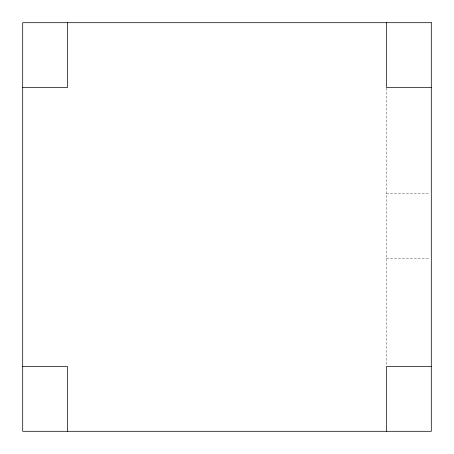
<?xml version="1.0" encoding="UTF-8"?>
<svg xmlns="http://www.w3.org/2000/svg" width="454" height="454" viewBox="0 0 454 454"><rect width="100%" height="100%" fill="white"/><g stroke="black" fill="none" stroke-linecap="round" stroke-linejoin="round"><path stroke-width="0.34" stroke-dasharray="2.27 1.7" d="M386.456 193.432L429.898 193.432M386.456 258.207L429.898 258.207M386.456 88.184L386.456 365.816"/><path stroke-width="0.68" d="M22.7 87.48L67.544 87.48L67.544 22.7M431.3 87.48L386.456 87.48L386.456 22.7M22.7 366.52L67.544 366.52L67.544 431.3M431.3 366.52L386.456 366.52L386.456 431.3M431.3 22.7L22.7 22.7L22.7 431.3L431.3 431.3L431.3 22.7"/></g></svg>
